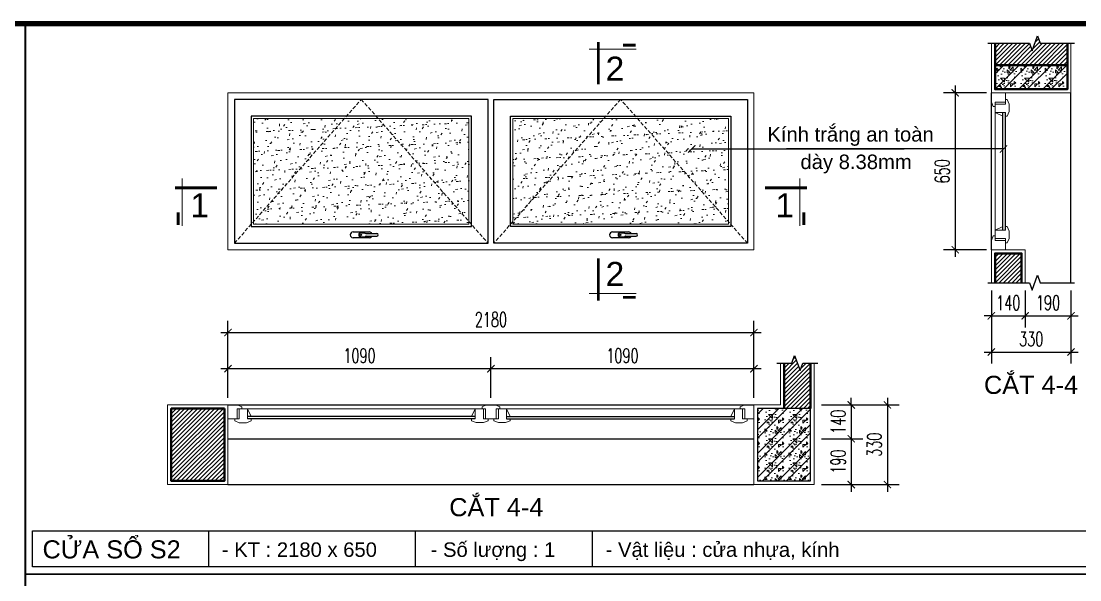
# Model space of a CAD drawing. Header units: millimetres. Extents: x -229618 to 2906, y -178063 to 96806.
# Drawn here: x -14333 to -9945, y -59434 to -57119 of the extents above; entities that cross this region are included whole.
import ezdxf
from ezdxf.enums import TextEntityAlignment as Align

# ---------------------------------------------------------------- set-up
doc = ezdxf.new("R2010")
doc.units = ezdxf.units.MM
doc.header["$LTSCALE"] = 200
doc.header["$MEASUREMENT"] = 0
doc.header["$PDMODE"] = 3
doc.header["$PDSIZE"] = 50
doc.linetypes.add('DASHED2', pattern=[0.375, 0.25, -0.125])
doc.layers.get('0').update_dxf_attribs({"color": 95, "linetype": 'CONTINUOUS'})
doc.layers.get('DEFPOINTS').update_dxf_attribs({"linetype": 'CONTINUOUS'})
for name, color, linetype, lineweight in [('cat', 1, 'CONTINUOUS', 40), ('hatch', 250, 'CONTINUOUS', 5), ('khuat', 8, 'DASHED2', 15), ('nho', 252, 'CONTINUOUS', 15), ('thay', 7, 'CONTINUOUS', 18)]:
    doc.layers.add(name, color=color, linetype=linetype, lineweight=lineweight)
for name, color, linetype in [('COT', 2, 'CONTINUOUS'), ('CUA', 145, 'CONTINUOUS'), ('DIM', 251, 'CONTINUOUS'), ('KHUNGTEN', 7, 'CONTINUOUS'), ('TEXT', 33, 'CONTINUOUS')]:
    doc.layers.add(name, color=color, linetype=linetype)
doc.styles.add('Aria H iso', font='Vharial_0.ttf')
doc.styles.add('Arial iso', font='vnarial_0.ttf')
doc.styles.add('Scale', font='vnsimli.shx', dxfattribs={"width": 0.65, "bigfont": 'bigfont.shx'})
doc.dimstyles.new('Scale', dxfattribs={"dimscale": 75, "dimtxt": 2, "dimasz": 1, "dimexe": 1.6, "dimexo": 0, "dimgap": 0.8, "dimtad": 1, "dimdec": 0, "dimzin": 0, "dimdsep": 46, "dimtxsty": 'Scale', "dimblk": 'ARCHTICK', "dimcen": 0.1, "dimdle": 1, "dimclrd": 256, "dimclre": 256, "dimclrt": 3, "dimadec": 0, "dimazin": 0, "dimtfac": 1, "dimtdec": 0, "dimtix": 1, "dimtmove": 2, "dimatfit": 3, "dimldrblk": 'ARCHTICK', "dimfxl": 0, "dimtolj": 1, "dimtzin": 0, "dimarcsym": 0})

# ---------------------------------------------------------------- blocks, each defined once
blk = doc.blocks.new('KhungA3')
at = {"layer": 'KHUNGTEN', "color": 4, "const_width": 0.724}
blk.add_lwpolyline([(7.54, 8.99), (411.13, 8.99), (411.13, 295.64), (7.54, 295.64)], close=True, dxfattribs=at)
blk = doc.blocks.new('_ArchTick')
at = {"color": 0, "linetype": 'ByBlock', "const_width": 0.15}
blk.add_lwpolyline([(-0.5, -0.5), (0.5, 0.5)], dxfattribs=at)
blk = doc.blocks.new('*D669')
at = {"layer": 'DEFPOINTS', "color": 0, "linetype": 'Continuous'}
for p in [(-12385.8, -58559.6), (-12385.8, -58680.8), (-11295.8, -58680.8)]:
    blk.add_point(p, dxfattribs=at)
at = {"layer": 'DIM', "linetype": 'Continuous', "lineweight": -2}
for p, q in [((-12385.8, -58680.8), (-12385.8, -58511.6)), ((-11295.8, -58680.8), (-11295.8, -58511.6)), ((-11265.8, -58559.6), (-12415.8, -58559.6))]:
    blk.add_line(p, q, dxfattribs=at)
at = {"layer": 'DIM', "linetype": 'Continuous', "lineweight": -2, "xscale": 30, "yscale": 30, "zscale": 30, "rotation": 180}
blk.add_blockref('_ArchTick', (-12385.8, -58559.6), dxfattribs=at)
at = {"layer": 'DIM', "linetype": 'Continuous', "lineweight": -2, "xscale": 30, "yscale": 30, "zscale": 30}
blk.add_blockref('_ArchTick', (-11295.8, -58559.6), dxfattribs=at)
at = {"layer": 'DIM', "color": 3, "linetype": 'Continuous', "insert": (-11840.8, -58505.6), "char_height": 60, "attachment_point": 5, "style": 'Scale'}
blk.add_mtext('\\A1;1090', dxfattribs=at)
blk = doc.blocks.new('*D670')
at = {"layer": 'DEFPOINTS', "color": 0, "linetype": 'Continuous'}
for p in [(-13475.8, -58559.6), (-13475.8, -58680.8), (-12385.8, -58680.8)]:
    blk.add_point(p, dxfattribs=at)
at = {"layer": 'DIM', "linetype": 'Continuous', "lineweight": -2}
for p, q in [((-13475.8, -58680.8), (-13475.8, -58511.6)), ((-12385.8, -58680.8), (-12385.8, -58511.6)), ((-12355.8, -58559.6), (-13505.8, -58559.6))]:
    blk.add_line(p, q, dxfattribs=at)
at = {"layer": 'DIM', "linetype": 'Continuous', "lineweight": -2, "xscale": 30, "yscale": 30, "zscale": 30, "rotation": 180}
blk.add_blockref('_ArchTick', (-13475.8, -58559.6), dxfattribs=at)
at = {"layer": 'DIM', "linetype": 'Continuous', "lineweight": -2, "xscale": 30, "yscale": 30, "zscale": 30}
blk.add_blockref('_ArchTick', (-12385.8, -58559.6), dxfattribs=at)
at = {"layer": 'DIM', "color": 3, "linetype": 'Continuous', "insert": (-12930.8, -58505.6), "char_height": 60, "attachment_point": 5, "style": 'Scale'}
blk.add_mtext('\\A1;1090', dxfattribs=at)
blk = doc.blocks.new('*D671')
at = {"layer": 'DEFPOINTS', "color": 0, "linetype": 'Continuous'}
for p in [(-11295.8, -58409.6), (-13475.8, -58680.8), (-11295.8, -58680.8)]:
    blk.add_point(p, dxfattribs=at)
at = {"layer": 'DIM', "linetype": 'Continuous', "lineweight": -2}
for p, q in [((-13475.8, -58680.8), (-13475.8, -58361.6)), ((-11295.8, -58680.8), (-11295.8, -58361.6)), ((-13505.8, -58409.6), (-11265.8, -58409.6))]:
    blk.add_line(p, q, dxfattribs=at)
at = {"layer": 'DIM', "linetype": 'Continuous', "lineweight": -2, "xscale": 30, "yscale": 30, "zscale": 30, "rotation": 180}
blk.add_blockref('_ArchTick', (-13475.8, -58409.6), dxfattribs=at)
at = {"layer": 'DIM', "linetype": 'Continuous', "lineweight": -2, "xscale": 30, "yscale": 30, "zscale": 30}
blk.add_blockref('_ArchTick', (-11295.8, -58409.6), dxfattribs=at)
at = {"layer": 'DIM', "color": 3, "linetype": 'Continuous', "insert": (-12385.8, -58355.6), "char_height": 60, "attachment_point": 5, "style": 'Scale'}
blk.add_mtext('\\A1;2180', dxfattribs=at)
blk = doc.blocks.new('*D672')
at = {"layer": 'DEFPOINTS', "color": 0, "linetype": 'Continuous'}
for p in [(-10332.1, -57416.4), (-10461.5, -58066.4), (-10332.1, -58066.4)]:
    blk.add_point(p, dxfattribs=at)
at = {"layer": 'DIM', "linetype": 'Continuous', "lineweight": -2}
for p, q in [((-10461.5, -57386.4), (-10461.5, -58096.4)), ((-10332.1, -57416.4), (-10509.5, -57416.4)), ((-10332.1, -58066.4), (-10509.5, -58066.4))]:
    blk.add_line(p, q, dxfattribs=at)
at = {"layer": 'DIM', "linetype": 'Continuous', "lineweight": -2, "xscale": 30, "yscale": 30, "zscale": 30}
for p, rotation in [((-10461.5, -57416.4), 90), ((-10461.5, -58066.4), 270)]:
    blk.add_blockref('_ArchTick', p, dxfattribs=dict(at, rotation=rotation))
at = {"layer": 'DIM', "color": 3, "linetype": 'Continuous', "insert": (-10515.5, -57741.4), "char_height": 60, "attachment_point": 5, "rotation": 90, "style": 'Scale'}
blk.add_mtext('\\A1;650', dxfattribs=at)
blk = doc.blocks.new('cactd')
at = {"layer": 'thay', "ltscale": 600}
blk.add_line((-9972, -9225), (2458, -9225), dxfattribs=at)
at = {"layer": 'thay', "ltscale": 600, "const_width": 762}
for points in [[(0, 0), (0, -11114)], [(-9771, -10263), (-6486, -10263)]]:
    blk.add_lwpolyline(points, dxfattribs=at)
at = {"layer": 'TEXT', "style": 'Aria H iso'}
blk.add_attdef('1', text='', height=6350, dxfattribs=at).set_placement((-4149, -4127), align=Align.MIDDLE_CENTER)
blk = doc.blocks.new('cactn')
at = {"layer": 'thay', "ltscale": 600}
blk.add_line((-9225, 9972), (-9225, -2458), dxfattribs=at)
at = {"layer": 'thay', "ltscale": 600, "const_width": 762}
for points in [[(-10263, 9771), (-10263, 6486)], [(0, 0), (-11114, 0)]]:
    blk.add_lwpolyline(points, dxfattribs=at)
at = {"layer": 'TEXT', "style": 'Aria H iso'}
blk.add_attdef('A', text='', height=6350, dxfattribs=at).set_placement((-4573, 4581), align=Align.MIDDLE_CENTER)
blk = doc.blocks.new('*D674')
at = {"layer": 'DEFPOINTS', "color": 0, "linetype": 'Continuous'}
for p in [(-10311.5, -58235.7), (-10171.5, -58235.7), (-10171.5, -58340.4)]:
    blk.add_point(p, dxfattribs=at)
at = {"layer": 'DIM', "linetype": 'Continuous', "lineweight": -2}
for p, q in [((-10311.5, -58235.7), (-10311.5, -58388.4)), ((-10171.5, -58235.7), (-10171.5, -58388.4)), ((-10311.5, -58340.4), (-10341.5, -58340.4)), ((-10311.5, -58340.4), (-10171.5, -58340.4)), ((-10171.5, -58340.4), (-10141.5, -58340.4))]:
    blk.add_line(p, q, dxfattribs=at)
at = {"layer": 'DIM', "linetype": 'Continuous', "lineweight": -2, "xscale": 30, "yscale": 30, "zscale": 30}
blk.add_blockref('_ArchTick', (-10311.5, -58340.4), dxfattribs=at)
at = {"layer": 'DIM', "linetype": 'Continuous', "lineweight": -2, "xscale": 30, "yscale": 30, "zscale": 30, "rotation": 180}
blk.add_blockref('_ArchTick', (-10171.5, -58340.4), dxfattribs=at)
at = {"layer": 'DIM', "color": 3, "linetype": 'Continuous', "insert": (-10241.5, -58286.4), "char_height": 60, "attachment_point": 5, "style": 'Scale'}
blk.add_mtext('\\A1;140', dxfattribs=at)
blk = doc.blocks.new('*D675')
at = {"layer": 'DEFPOINTS', "color": 0, "linetype": 'Continuous'}
for p in [(-10171.5, -58235.7), (-9981.5, -58235.7), (-9981.5, -58340.4)]:
    blk.add_point(p, dxfattribs=at)
at = {"layer": 'DIM', "linetype": 'Continuous', "lineweight": -2}
for p, q in [((-10171.5, -58235.7), (-10171.5, -58388.4)), ((-9981.5, -58235.7), (-9981.5, -58388.4)), ((-10201.5, -58340.4), (-9951.5, -58340.4))]:
    blk.add_line(p, q, dxfattribs=at)
at = {"layer": 'DIM', "linetype": 'Continuous', "lineweight": -2, "xscale": 30, "yscale": 30, "zscale": 30, "rotation": 180}
blk.add_blockref('_ArchTick', (-10171.5, -58340.4), dxfattribs=at)
at = {"layer": 'DIM', "linetype": 'Continuous', "lineweight": -2, "xscale": 30, "yscale": 30, "zscale": 30}
blk.add_blockref('_ArchTick', (-9981.5, -58340.4), dxfattribs=at)
at = {"layer": 'DIM', "color": 3, "linetype": 'Continuous', "insert": (-10076.5, -58286.4), "char_height": 60, "attachment_point": 5, "style": 'Scale'}
blk.add_mtext('\\A1;190', dxfattribs=at)
blk = doc.blocks.new('*D676')
at = {"layer": 'DEFPOINTS', "color": 0, "linetype": 'Continuous'}
for p in [(-10311.5, -58235.7), (-9981.5, -58235.7), (-9981.5, -58490.4)]:
    blk.add_point(p, dxfattribs=at)
at = {"layer": 'DIM', "linetype": 'Continuous', "lineweight": -2}
for p, q in [((-10311.5, -58235.7), (-10311.5, -58538.4)), ((-9981.5, -58235.7), (-9981.5, -58538.4)), ((-10341.5, -58490.4), (-9951.5, -58490.4))]:
    blk.add_line(p, q, dxfattribs=at)
at = {"layer": 'DIM', "linetype": 'Continuous', "lineweight": -2, "xscale": 30, "yscale": 30, "zscale": 30, "rotation": 180}
blk.add_blockref('_ArchTick', (-10311.5, -58490.4), dxfattribs=at)
at = {"layer": 'DIM', "linetype": 'Continuous', "lineweight": -2, "xscale": 30, "yscale": 30, "zscale": 30}
blk.add_blockref('_ArchTick', (-9981.5, -58490.4), dxfattribs=at)
at = {"layer": 'DIM', "color": 3, "linetype": 'Continuous', "insert": (-10146.5, -58436.4), "char_height": 60, "attachment_point": 5, "style": 'Scale'}
blk.add_mtext('\\A1;330', dxfattribs=at)
blk = doc.blocks.new('*D777')
at = {"layer": 'DEFPOINTS', "color": 0, "linetype": 'Continuous'}
for p in [(-11015.2, -58709.6), (-11015.2, -58849.6), (-10892.4, -58849.6)]:
    blk.add_point(p, dxfattribs=at)
at = {"layer": 'DIM', "linetype": 'Continuous', "lineweight": -2}
for p, q in [((-11015.2, -58709.6), (-10844.4, -58709.6)), ((-10892.4, -58709.6), (-10892.4, -58679.6)), ((-10892.4, -58709.6), (-10892.4, -58849.6)), ((-11015.2, -58849.6), (-10844.4, -58849.6)), ((-10892.4, -58849.6), (-10892.4, -58879.6))]:
    blk.add_line(p, q, dxfattribs=at)
at = {"layer": 'DIM', "linetype": 'Continuous', "lineweight": -2, "xscale": 30, "yscale": 30, "zscale": 30}
for p, rotation in [((-10892.4, -58709.6), 270), ((-10892.4, -58849.6), 90)]:
    blk.add_blockref('_ArchTick', p, dxfattribs=dict(at, rotation=rotation))
at = {"layer": 'DIM', "color": 3, "linetype": 'Continuous', "insert": (-10946.4, -58779.6), "char_height": 60, "attachment_point": 5, "rotation": 90, "style": 'Scale'}
blk.add_mtext('\\A1;140', dxfattribs=at)
blk = doc.blocks.new('*D778')
at = {"layer": 'DEFPOINTS', "color": 0, "linetype": 'Continuous'}
for p in [(-11015.2, -58849.6), (-11015.2, -59039.6), (-10892.4, -59039.6)]:
    blk.add_point(p, dxfattribs=at)
at = {"layer": 'DIM', "linetype": 'Continuous', "lineweight": -2}
for p, q in [((-10892.4, -58819.6), (-10892.4, -59069.6)), ((-11015.2, -58849.6), (-10844.4, -58849.6)), ((-11015.2, -59039.6), (-10844.4, -59039.6))]:
    blk.add_line(p, q, dxfattribs=at)
at = {"layer": 'DIM', "linetype": 'Continuous', "lineweight": -2, "xscale": 30, "yscale": 30, "zscale": 30}
for p, rotation in [((-10892.4, -58849.6), 90), ((-10892.4, -59039.6), 270)]:
    blk.add_blockref('_ArchTick', p, dxfattribs=dict(at, rotation=rotation))
at = {"layer": 'DIM', "color": 3, "linetype": 'Continuous', "insert": (-10946.4, -58944.6), "char_height": 60, "attachment_point": 5, "rotation": 90, "style": 'Scale'}
blk.add_mtext('\\A1;190', dxfattribs=at)
blk = doc.blocks.new('*D779')
at = {"layer": 'DEFPOINTS', "color": 0, "linetype": 'Continuous'}
for p in [(-11015.2, -58709.6), (-11015.2, -59039.6), (-10742.4, -59039.6)]:
    blk.add_point(p, dxfattribs=at)
at = {"layer": 'DIM', "linetype": 'Continuous', "lineweight": -2}
for p, q in [((-11015.2, -58709.6), (-10694.4, -58709.6)), ((-10742.4, -58679.6), (-10742.4, -59069.6)), ((-11015.2, -59039.6), (-10694.4, -59039.6))]:
    blk.add_line(p, q, dxfattribs=at)
at = {"layer": 'DIM', "linetype": 'Continuous', "lineweight": -2, "xscale": 30, "yscale": 30, "zscale": 30}
for p, rotation in [((-10742.4, -58709.6), 90), ((-10742.4, -59039.6), 270)]:
    blk.add_blockref('_ArchTick', p, dxfattribs=dict(at, rotation=rotation))
at = {"layer": 'DIM', "color": 3, "linetype": 'Continuous', "insert": (-10796.4, -58874.6), "char_height": 60, "attachment_point": 5, "rotation": 90, "style": 'Scale'}
blk.add_mtext('\\A1;330', dxfattribs=at)

msp = doc.modelspace()

# ---------------------------------------------------------------- hatches: boundary and pattern name
at = {"layer": 'hatch', "linetype": 'Continuous'}
h = msp.add_hatch(dxfattribs=at)
h.set_pattern_fill('ANSI31', color=256, scale=100, style=0)
h.set_pattern_definition([(45, (-10296.495, -58203.423), (-8.83883, 8.83883), [])])
h.paths.add_polyline_path([(-10186.5, -58081.4), (-10296.5, -58081.4), (-10296.5, -58203.4), (-10186.5, -58203.4)])
h.paths.add_polyline_path([(-9996.5, -57301.4), (-9996.5, -57210.6), (-10109, -57210.6), (-10120.2, -57179.7), (-10142.7, -57241.5), (-10154, -57210.6), (-10296.5, -57210.6), (-10296.5, -57301.4)])
h = msp.add_hatch(dxfattribs=at)
h.set_pattern_fill('BT', color=256, scale=100, style=0)
h.set_pattern_definition([(0, (-10213.2, -57388.56), (0, 100), [0, -100]), (0, (-10283.85, -57345.33), (0, 100), [0, -100]), (0, (-10280.71, -57362.93), (0, 100), [0, -100]), (0, (-10245.49, -57354.72), (0, 100), [0, -100]), (0, (-10264.47, -57325.96), (0, 100), [0, -100]), (0, (-10269.56, -57338.67), (0, 100), [0, -100]), (0, (-10260.56, -57317.35), (0, 100), [0, -100]), (0, (-10274.45, -57308.94), (0, 100), [0, -100]), (0, (-10255.27, -57330.85), (0, 100), [0, -100]), (0, (-10287.37, -57330.46), (0, 100), [0, -100]), (0, (-10223.38, -57330.07), (0, 100), [0, -100]), (0, (-10208.9, -57327.33), (0, 100), [0, -100]), (0, (-10216.33, -57337.5), (0, 100), [0, -100]), (0, (-10214.18, -57351.19), (0, 100), [0, -100]), (0, (-10240.21, -57339.26), (0, 100), [0, -100]), (0, (-10240.99, -57366.84), (0, 100), [0, -100]), (0, (-10240.99, -57375.45), (0, 100), [0, -100]), (0, (-10288.35, -57377.41), (0, 100), [0, -100]), (0, (-10248.82, -57365.67), (0, 100), [0, -100]), (0, (-10248.43, -57398.93), (0, 100), [0, -100]), (0, (-10259.19, -57377.6), (0, 100), [0, -100]), (0, (-10258.41, -57387.39), (0, 100), [0, -100]), (0, (-10271.32, -57394.62), (0, 100), [0, -100]), (0, (-10264.67, -57381.32), (0, 100), [0, -100]), (0, (-10269.36, -57377.21), (0, 100), [0, -100]), (45, (-10216.5, -57380.285), (0, 100), [8, -133.421]), (135, (-10210.846, -57374.63), (-100, 0), [8, -133.421]), (270, (-10216.5, -57368.97), (100, -2e-14), [11.314, -88.686]), (180, (-10219.97, -57379.01), (-1e-14, -100), [12, -88]), (270, (-10231.97, -57379.01), (100, -2e-14), [12, -88]), (45, (-10231.975, -57391.01), (0, 100), [16.97, -124.45]), (90, (-10256.98, -57372.1), (-100, 6e-15), [16.8, -83.2]), (180, (-10256.98, -57355.3), (-1e-14, -100), [16.8, -83.2]), (315, (-10273.78, -57355.295), (100, -2e-14), [23.759, -117.663]), (135, (-10271.21, -57390.08), (-100, 0), [7, -134.421]), (225, (-10276.16, -57385.13), (-1e-14, -100), [7, -134.421]), (0, (-10281.11, -57390.08), (0, 100), [9.9, -90.1]), (0, (-10234.66, -57322.47), (0, 100), [13.75, -86.25]), (90, (-10220.91, -57322.47), (-100, 6e-15), [13.75, -86.25]), (225, (-10220.91, -57308.72), (-1e-14, -100), [19.445, -121.976]), (270, (-10246.22, -57320.48), (100, -2e-14), [12.5, -87.5]), (0, (-10246.22, -57332.98), (0, 100), [12.5, -87.5]), (135, (-10233.724, -57332.98), (-100, 0), [17.678, -123.744]), (45, (-10239.864, -57316.63), (0, 100), [8.5, -132.921]), (135, (-10233.854, -57310.62), (-100, 0), [8.5, -132.921]), (270, (-10239.86, -57304.61), (100, -2e-14), [12.02, -87.98]), (135, (-10279.13, -57323.83), (-100, 0), [14.142, -127.28]), (0, (-10289.13, -57323.83), (0, 100), [10, -90]), (270, (-10289.13, -57313.83), (100, -2e-14), [10, -90]), (45, (-10296.495, -57401.39), (-49.497, 49.497), []), (45, (-10261.495, -57401.39), (-49.497, 49.497), [])])
h.paths.add_polyline_path([(-9996.5, -57401.4), (-9996.5, -57301.4), (-10296.5, -57301.4), (-10296.5, -57401.4)])
h = msp.add_hatch(dxfattribs=at)
h.set_pattern_fill('CATTHO', color=256, scale=30, angle=45, style=0)
h.set_pattern_definition([(82.5, (-12660.373, -52617.873), (-42.2104, 39.5378), [9, -45.6, 0, -51, 0, -48.75]), (52.5, (-12660.37, -52617.87), (-22.3241, 97.4094), [9, -24.6, 0, -41.1, 0, -15.75]), (12.5, (-12686.466, -52643.966), (65.9409, 66.18097), [9, -15, 0, -54, 0, -70.5]), (2.5, (-12686.466, -52643.966), (45.1513, 82.3879), [9, -7.5, 0, -35.4, 0, -40.5])])
h.paths.add_polyline_path([(-13369.8, -57960.4), (-12476.8, -57960.4), (-12476.8, -57522.4), (-13369.8, -57522.4)])
h.paths.add_polyline_path([(-11401.8, -57960.4), (-11401.8, -57522.4), (-12294.8, -57522.4), (-12294.8, -57960.4)])
h = msp.add_hatch(dxfattribs=at)
h.set_pattern_fill('ANSI31', color=256, scale=100, style=0)
h.set_pattern_definition([(45, (-184831.284, -64969.217), (-8.8388348, 8.8388348), [])])
h.paths.add_polyline_path([(-11170.8, -58536.1), (-11138.3, -58536.1), (-11127, -58505.2), (-11104.5, -58567), (-11093.3, -58536.1), (-11060.8, -58536.1), (-11060.8, -58724.6), (-11170.8, -58724.6)])
h.paths.add_polyline_path([(-13710.8, -58724.6), (-13490.8, -58724.6), (-13490.8, -59024.6), (-13710.8, -59024.6)])
h = msp.add_hatch(dxfattribs=at)
h.set_pattern_fill('BT', color=256, scale=100, style=0)
h.set_pattern_definition([(0, (-110374.57, -78582.87), (0, 100), [0, -100]), (0, (-110445.22, -78539.63), (0, 100), [0, -100]), (0, (-110442.08, -78557.24), (0, 100), [0, -100]), (0, (-110406.86, -78549.02), (0, 100), [0, -100]), (0, (-110425.84, -78520.27), (0, 100), [0, -100]), (0, (-110430.93, -78532.98), (0, 100), [0, -100]), (0, (-110421.93, -78511.66), (0, 100), [0, -100]), (0, (-110435.82, -78503.25), (0, 100), [0, -100]), (0, (-110416.64, -78525.16), (0, 100), [0, -100]), (0, (-110448.74, -78524.77), (0, 100), [0, -100]), (0, (-110384.75, -78524.37), (0, 100), [0, -100]), (0, (-110370.27, -78521.64), (0, 100), [0, -100]), (0, (-110377.7, -78531.81), (0, 100), [0, -100]), (0, (-110375.55, -78545.5), (0, 100), [0, -100]), (0, (-110401.58, -78533.57), (0, 100), [0, -100]), (0, (-110402.36, -78561.15), (0, 100), [0, -100]), (0, (-110402.36, -78569.76), (0, 100), [0, -100]), (0, (-110449.72, -78571.72), (0, 100), [0, -100]), (0, (-110410.19, -78559.98), (0, 100), [0, -100]), (0, (-110409.8, -78593.24), (0, 100), [0, -100]), (0, (-110420.56, -78571.91), (0, 100), [0, -100]), (0, (-110419.78, -78581.69), (0, 100), [0, -100]), (0, (-110432.69, -78588.93), (0, 100), [0, -100]), (0, (-110426.04, -78575.63), (0, 100), [0, -100]), (0, (-110430.73, -78571.52), (0, 100), [0, -100]), (45, (-110377.87, -78574.59), (0, 100.00003), [8, -133.4214]), (135, (-110372.216, -78568.936), (-100.00003, 0), [8, -133.4214]), (270, (-110377.87, -78563.28), (100, -2e-14), [11.3137, -88.6863]), (180, (-110381.34, -78573.32), (-1e-14, -100), [12, -88]), (270, (-110393.34, -78573.32), (100, -2e-14), [12, -88]), (45, (-110393.345, -78585.32), (0, 100.00003), [16.9706, -124.4508]), (90, (-110418.35, -78566.4), (-100, 6e-15), [16.8, -83.2]), (180, (-110418.35, -78549.6), (-1e-14, -100), [16.8, -83.2]), (315, (-110435.15, -78549.604), (100.00003, -2e-14), [23.7588, -117.6626]), (135, (-110432.58, -78584.385), (-100.00003, 0), [7, -134.4214]), (225, (-110437.53, -78579.435), (-1e-14, -100.00003), [7, -134.4214]), (0, (-110442.48, -78584.38), (0, 100), [9.8995, -90.1005]), (0, (-110396.03, -78516.78), (0, 100), [13.75, -86.25]), (90, (-110382.28, -78516.78), (-100, 6e-15), [13.75, -86.25]), (225, (-110382.28, -78503.03), (-1e-14, -100.00003), [19.4454, -121.9759]), (270, (-110407.59, -78514.79), (100, -2e-14), [12.5, -87.5]), (0, (-110407.59, -78527.29), (0, 100), [12.5, -87.5]), (135, (-110395.094, -78527.29), (-100.00003, 0), [17.6777, -123.7437]), (45, (-110401.234, -78510.94), (0, 100.00003), [8.5, -132.9214]), (135, (-110395.224, -78504.93), (-100.00003, 0), [8.5, -132.9214]), (270, (-110401.23, -78498.92), (100, -2e-14), [12.0208, -87.9792]), (135, (-110440.5, -78518.14), (-100.00003, 0), [14.1421, -127.2792]), (0, (-110450.5, -78518.14), (0, 100), [10, -90]), (270, (-110450.5, -78508.14), (100, -2e-14), [10, -90]), (45, (-110457.865, -78595.7), (-49.497475, 49.497475), []), (45, (-110422.865, -78595.7), (-49.497475, 49.497475), [])])
h.paths.add_polyline_path([(-11280.8, -58724.6), (-11060.8, -58724.6), (-11060.8, -59024.6), (-11280.8, -59024.6)])

# ---------------------------------------------------------------- linework, layer by layer
at = {"ltscale": 0.5}
for p, q in [((-12923.3, -57997.1), (-12908.5, -57997.1)), ((-12907.9, -57997.3), (-12904, -57999.3)), ((-12907.9, -58012.5), (-12904, -58010.5)), ((-12903.3, -57999.4), (-12858.9, -57999.4)), ((-12903.3, -58010.3), (-12858.9, -58010.3)), ((-11848.3, -57997.1), (-11833.5, -57997.1)), ((-11832.9, -57997.3), (-11829, -57999.3)), ((-11832.9, -58012.5), (-11829, -58010.5)), ((-11828.3, -57999.4), (-11783.9, -57999.4)), ((-11828.3, -58010.3), (-11783.9, -58010.3)), ((-12923.3, -58012.6), (-12908.5, -58012.6)), ((-11848.3, -58012.6), (-11833.5, -58012.6))]:
    msp.add_line(p, q, dxfattribs=at)
for points in [[(-12957.1, -57992.8), (-12890.4, -57992.8)], [(-11882.1, -57992.8), (-11815.4, -57992.8)], [(-12915.5, -58016.9), (-12957.1, -58016.9)], [(-12890.4, -58016.9), (-12915.5, -58016.9)], [(-11840.5, -58016.9), (-11882.1, -58016.9)], [(-11815.4, -58016.9), (-11840.5, -58016.9)]]:
    msp.add_lwpolyline(points, dxfattribs=at)
for centre in [(-12923.3, -58004.9), (-11848.3, -58004.9)]:
    msp.add_circle(centre, 2.19, dxfattribs=at)
for centre, radius, start, end in [((-12957.1, -58004.9), 12, 90, 270), ((-12923.3, -58004.9), 10.4, 48.259, 221.741), ((-12923.3, -58004.9), 10.4, 48.259, 311.741), ((-12923.3, -58004.9), 7.75, 90, 270), ((-12908.5, -57998.6), 1.5, 62.8073, 90), ((-12903.3, -57997.9), 1.5, 242.8073, 270), ((-12903.3, -58011.8), 1.5, 90, 117.1927), ((-12890.4, -58004.9), 12, 26.8451, 90), ((-12890.4, -58004.9), 12, 270, 333.1549), ((-12858.9, -58004.9), 5.44, 270, 90), ((-11882.1, -58004.9), 12, 90, 270), ((-11848.3, -58004.9), 10.4, 48.259, 221.741), ((-11848.3, -58004.9), 10.4, 48.259, 311.741), ((-11848.3, -58004.9), 7.75, 90, 270), ((-11833.5, -57998.6), 1.5, 62.8073, 90), ((-11828.3, -57997.9), 1.5, 242.8073, 270), ((-11828.3, -58011.8), 1.5, 90, 117.1927), ((-11815.4, -58004.9), 12, 26.8451, 90), ((-11815.4, -58004.9), 12, 270, 333.1549), ((-11783.9, -58004.9), 5.44, 270, 90), ((-12908.5, -58011.1), 1.5, 270, 297.1927), ((-11833.5, -58011.1), 1.5, 270, 297.1927)]:
    msp.add_arc(centre, radius, start, end, dxfattribs=at)
at = {"layer": 'cat', "linetype": 'Continuous'}
for p, q in [((-10296.5, -57301.4), (-9996.5, -57301.4)), ((-11170.8, -58536.1), (-11170.8, -58724.6)), ((-11060.8, -58536.1), (-11060.8, -58724.6))]:
    msp.add_line(p, q, dxfattribs=at)
for points in [[(-10296.5, -57210.6), (-10296.5, -57401.4), (-9996.5, -57401.4), (-9996.5, -57210.6)], [(-10296.5, -58203.4), (-10296.5, -58081.4), (-10186.5, -58081.4), (-10186.5, -58203.4)]]:
    msp.add_lwpolyline(points, dxfattribs=at)
msp.add_lwpolyline([(-13490.8, -58724.6), (-13710.8, -58724.6), (-13710.8, -59024.6), (-13490.8, -59024.6)], close=True, dxfattribs=at)
at = {"layer": 'COT', "linetype": 'Continuous'}
msp.add_lwpolyline([(-11060.8, -59024.6), (-11060.8, -58724.6), (-11280.8, -58724.6), (-11280.8, -59024.6)], close=True, dxfattribs=at)
at = {"layer": 'CUA', "ltscale": 0.5}
for p, q in [((-10311.5, -58066.4), (-10311.5, -57416.4)), ((-9981.5, -58203.4), (-9981.5, -57416.4)), ((-10263.5, -57985.4), (-10263.5, -57497.4)), ((-10253.5, -57985.4), (-10253.5, -57497.4)), ((-12450.8, -58757.4), (-13394.8, -58757.6)), ((-12450.8, -58767.4), (-13394.8, -58767.6))]:
    msp.add_line(p, q, dxfattribs=at)
at = {"layer": 'CUA'}
for p, q in [((-13475.8, -58709.6), (-11295.8, -58709.6)), ((-12320.8, -58757.4), (-11376.8, -58757.6)), ((-12320.8, -58767.4), (-11376.8, -58767.6)), ((-13475.8, -58849.6), (-11295.8, -58849.6)), ((-13475.8, -59039.6), (-11295.8, -59039.6)), ((-13556.1, -59231.1), (-13556.1, -59381.1)), ((-12700.1, -59231.1), (-12700.1, -59381.1)), ((-11965.8, -59231.1), (-11965.8, -59381.1))]:
    msp.add_line(p, q, dxfattribs=at)
at = {"layer": 'CUA', "ltscale": 0.5}
for points in [[(-13448.8, -58039.4), (-12397.8, -58039.4), (-12397.8, -57443.4), (-13448.8, -57443.4)], [(-11322.8, -58039.4), (-12373.8, -58039.4), (-12373.8, -57443.4), (-11322.8, -57443.4)], [(-13379.8, -57970.4), (-12466.8, -57970.4), (-12466.8, -57512.4), (-13379.8, -57512.4)], [(-11391.8, -57970.4), (-12304.8, -57970.4), (-12304.8, -57512.4), (-11391.8, -57512.4)]]:
    msp.add_lwpolyline(points, close=True, dxfattribs=at)
at = {"layer": 'CUA'}
msp.add_lwpolyline([(-9308.3, -59381.1), (-14286, -59381.1), (-14286, -59231.1), (-9308.3, -59231.1)], close=True, dxfattribs=at)
at = {"layer": 'DIM', "linetype": 'Continuous'}
for points in [[(-10326.5, -57210.6), (-10154, -57210.6), (-10142.7, -57241.5), (-10120.2, -57179.7), (-10109, -57210.6), (-9966.5, -57210.6)], [(-10326.5, -58203.4), (-10154, -58203.4), (-10142.7, -58234.3), (-10120.2, -58172.5), (-10109, -58203.4), (-9966.5, -58203.4)], [(-11200.8, -58536.1), (-11138.3, -58536.1), (-11127, -58505.2), (-11104.5, -58567), (-11093.3, -58536.1), (-11030.8, -58536.1)]]:
    msp.add_lwpolyline(points, dxfattribs=at)
at = {"layer": 'hatch', "linetype": 'Continuous'}
for points in [[(-10311.5, -57210.6), (-10311.5, -57416.4), (-9981.5, -57416.4), (-9981.5, -57210.6)], [(-10311.5, -58203.4), (-10311.5, -58066.4), (-10171.5, -58066.4), (-10171.5, -58203.4)], [(-11185.8, -58536.1), (-11185.8, -58709.6), (-11295.8, -58709.6), (-11295.8, -59039.6), (-11045.8, -59039.6), (-11045.8, -58536.1)]]:
    msp.add_lwpolyline(points, dxfattribs=at)
at = {"layer": 'hatch', "ltscale": 0.5}
for points in [[(-13369.8, -57960.4), (-12476.8, -57960.4), (-12476.8, -57522.4), (-13369.8, -57522.4)], [(-11401.8, -57960.4), (-12294.8, -57960.4), (-12294.8, -57522.4), (-11401.8, -57522.4)]]:
    msp.add_lwpolyline(points, close=True, dxfattribs=at)
at = {"layer": 'hatch', "linetype": 'Continuous'}
msp.add_lwpolyline([(-13475.8, -58709.6), (-13725.8, -58709.6), (-13725.8, -59039.6), (-13475.8, -59039.6)], close=True, dxfattribs=at)
at = {"layer": 'khuat', "color": 6, "ltscale": 0.3, "const_width": 8}
for points in [[(-14316, -57130.2), (-14316, -65729.7)], [(-14316, -59411.1), (-9278.3, -59411.1)]]:
    msp.add_lwpolyline(points, dxfattribs=at)
at = {"layer": 'khuat', "ltscale": 0.3}
for points in [[(-13448.8, -58039.4), (-12923.3, -57443.4), (-12397.8, -58039.4)], [(-11322.8, -58039.4), (-11848.3, -57443.4), (-12373.8, -58039.4)]]:
    msp.add_lwpolyline(points, dxfattribs=at)
at = {"layer": 'nho', "linetype": 'Continuous'}
for p, q in [((-10295.5, -57497.4), (-10295.5, -57985.4)), ((-12403.8, -58709.6), (-13437.8, -58709.6)), ((-12367.8, -58709.6), (-11333.8, -58709.6)), ((-13394.8, -58725.6), (-12450.8, -58725.4)), ((-11376.8, -58725.6), (-12320.8, -58725.4))]:
    msp.add_line(p, q, dxfattribs=at)
at = {"layer": 'thay', "ltscale": 0.5}
for p, q in [((-10253.5, -57463.4), (-10253.5, -57416.4)), ((-10263.5, -57512.4), (-10295.5, -57497.4)), ((-10263.5, -57970.4), (-10295.5, -57985.4)), ((-10253.5, -58019.4), (-10253.5, -58066.4)), ((-13379.8, -58757.6), (-13394.8, -58725.6)), ((-12465.8, -58757.4), (-12450.8, -58725.4)), ((-12305.8, -58757.4), (-12320.8, -58725.4)), ((-11391.8, -58757.6), (-11376.8, -58725.6)), ((-13428.8, -58767.6), (-13475.8, -58767.6)), ((-12465.8, -58767.4), (-12450.8, -58767.4)), ((-12465.8, -58775.2), (-12465.8, -58767.4))]:
    msp.add_line(p, q, dxfattribs=at)
at = {"layer": 'thay', "linetype": 'Continuous'}
msp.add_lwpolyline([(-11295.8, -57416.4), (-11295.8, -58066.4), (-13475.8, -58066.4), (-13475.8, -57416.4), (-11295.8, -57416.4)], dxfattribs=at)
at = {"layer": 'thay', "ltscale": 0.5}
for points in [[(-10311.5, -57416.4), (-10311.5, -57454.4), (-10303.5, -57473.4), (-10295.5, -57473.4), (-10295.5, -57454.4), (-10253.5, -57454.4), (-10253.5, -57416.4)], [(-10295.5, -57463.4), (-10295.5, -57497.4), (-10253.5, -57497.4), (-10253.5, -57512.4), (-10245.6, -57512.4), (-10237.8, -57493.4), (-10237.8, -57463.4), (-10245.6, -57444.4), (-10253.5, -57444.4), (-10253.5, -57463.4)], [(-10311.5, -58066.4), (-10311.5, -58028.4), (-10303.5, -58009.4), (-10295.5, -58009.4), (-10295.5, -58028.4), (-10253.5, -58028.4), (-10253.5, -58066.4)], [(-10295.5, -58019.4), (-10295.5, -57985.4), (-10253.5, -57985.4), (-10253.5, -57970.4), (-10245.6, -57970.4), (-10237.8, -57989.4), (-10237.8, -58019.4), (-10245.6, -58038.4), (-10253.5, -58038.4), (-10253.5, -58019.4)], [(-13475.8, -58709.6), (-13437.8, -58709.6), (-13418.8, -58717.6), (-13418.8, -58725.6), (-13437.8, -58725.6), (-13437.8, -58767.6), (-13475.8, -58767.6)], [(-12407.8, -58725.4), (-12422.8, -58725.4), (-12422.8, -58717.5), (-12403.8, -58709.6), (-12367.8, -58709.6), (-12348.8, -58717.5), (-12348.8, -58725.4), (-12363.8, -58725.4), (-12363.8, -58767.4), (-12363.8, -58767.4), (-12407.8, -58767.4)], [(-11333.8, -58725.6), (-11352.8, -58725.6), (-11352.8, -58717.6), (-11333.8, -58709.6), (-11295.8, -58709.6), (-11295.8, -58767.6), (-11333.8, -58767.6)], [(-13428.8, -58725.6), (-13394.8, -58725.6), (-13394.8, -58767.6), (-13379.8, -58767.6), (-13379.8, -58775.5), (-13398.8, -58783.4), (-13428.8, -58783.4), (-13447.8, -58775.5), (-13447.8, -58767.6), (-13428.8, -58767.6)], [(-12450.8, -58725.4), (-12416.8, -58725.4), (-12416.8, -58767.4), (-12397.8, -58767.4), (-12397.8, -58775.2), (-12416.8, -58783.1), (-12446.8, -58783.1), (-12465.8, -58775.2), (-12465.8, -58767.4), (-12450.8, -58767.4)], [(-12354.8, -58725.4), (-12320.8, -58725.4), (-12320.8, -58767.4), (-12305.8, -58767.4), (-12305.8, -58775.2), (-12324.8, -58783.1), (-12354.8, -58783.1), (-12373.8, -58775.2), (-12373.8, -58767.4), (-12354.8, -58767.4)], [(-11376.8, -58725.6), (-11342.8, -58725.6), (-11342.8, -58767.6), (-11323.8, -58767.6), (-11323.8, -58775.5), (-11342.8, -58783.4), (-11372.8, -58783.4), (-11391.8, -58775.5), (-11391.8, -58767.6), (-11376.8, -58767.6)]]:
    msp.add_lwpolyline(points, close=True, dxfattribs=at)

# ---------------------------------------------------------------- block references
at = {"layer": 'DIM', "linetype": 'Continuous'}
ref = msp.add_blockref('cactd', (-11940.5, -57380.8), dxfattribs=dict(at, xscale=0.015748031437397, yscale=0.015748031437397, zscale=0.0157480314960628, rotation=180))
ref.add_attrib('1', '2', dxfattribs={"layer": 'TEXT', "height": 100, "style": 'Aria H iso'}).set_placement((-11872, -57316.2), align=Align.MIDDLE_CENTER)
ref = msp.add_blockref('cactn', (-13521, -57809.8), dxfattribs=dict(at, xscale=-0.015748031437397, yscale=0.015748031437397, zscale=0.0157480314960628, rotation=180))
ref.add_attrib('A', '1', dxfattribs={"layer": 'TEXT', "height": 100, "style": 'Aria H iso'}).set_placement((-13593, -57882.3), align=Align.MIDDLE_CENTER)
ref = msp.add_blockref('cactn', (-11250.5, -57809.8), dxfattribs=dict(at, xscale=0.015748031437397, yscale=0.015748031437397, zscale=0.0157480314960628, rotation=180))
ref.add_attrib('A', '1', dxfattribs={"layer": 'TEXT', "height": 100, "style": 'Aria H iso'}).set_placement((-11168, -57882.3), align=Align.MIDDLE_CENTER)
ref = msp.add_blockref('cactd', (-11940.5, -58102), dxfattribs=dict(at, xscale=-0.015748031437397, yscale=0.015748031437397, zscale=0.0157480314960628))
ref.add_attrib('1', '2', dxfattribs={"layer": 'TEXT', "height": 100, "style": 'Aria H iso'}).set_placement((-11872, -58167), align=Align.MIDDLE_CENTER)
at = {"layer": 'KHUNGTEN', "xscale": 30, "yscale": 30, "zscale": 30.00000000000154}
msp.add_blockref('KhungA3', (-20232.2, -65999.3), dxfattribs=at)

# ---------------------------------------------------------------- texts
at = {"layer": 'TEXT', "linetype": 'Continuous', "style": 'Arial iso'}
for s, p in [('KÝnh tr¾ng an toµn', (-11240.1, -57618.2)), ('dµy 8.38mm', (-11102.9, -57732.2)), ('- KT : 2180 x 650', (-13501.3, -59339.3)), ('- Sè l\xadîng : 1', (-12635.7, -59339.3)), ('- VËt liÖu : cöa nhùa, kÝnh', (-11910.3, -59339.3))]:
    msp.add_text(s, height=60, dxfattribs=at).set_placement(p)
at = {"layer": 'TEXT', "style": 'Aria H iso'}
for p in [(-10147.2, -58664), (-12363.6, -59170.9)]:
    msp.add_text('c¾t 4-4', height=75, dxfattribs=at).set_placement(p, align=Align.CENTER)
at = {"layer": 'TEXT', "linetype": 'Continuous', "style": 'Aria H iso'}
msp.add_text('cöa sæ s2', height=75, dxfattribs=at).set_placement((-13958.1, -59345.7), align=Align.CENTER)

# ---------------------------------------------------------------- dimensions: what is measured, and where the dimension line sits
at = {"layer": 'DIM', "linetype": 'Continuous'}
for base, p1, p2, angle, picture, middle in [((-10461.5, -58066.4), (-10332.1, -57416.4), (-10332.1, -58066.4), 90, '*D672', (-10515.5, -57741.4)), ((-11295.8, -58409.6), (-13475.8, -58680.8), (-11295.8, -58680.8), 180, '*D671', (-12385.8, -58355.6)), ((-13475.8, -58559.6), (-12385.8, -58680.8), (-13475.8, -58680.8), 180, '*D670', (-12930.8, -58505.6)), ((-12385.8, -58559.6), (-11295.8, -58680.8), (-12385.8, -58680.8), 180, '*D669', (-11840.8, -58505.6)), ((-10892.4, -58849.6), (-11015.2, -58709.6), (-11015.2, -58849.6), 90, '*D777', (-10946.4, -58779.6)), ((-10742.4, -59039.6), (-11015.2, -58709.6), (-11015.2, -59039.6), 90, '*D779', (-10796.4, -58874.6)), ((-10892.4, -59039.6), (-11015.2, -58849.6), (-11015.2, -59039.6), 90, '*D778', (-10946.4, -58944.6))]:
    dim = msp.add_linear_dim(base=base, p1=p1, p2=p2, angle=angle, dimstyle='Scale', override={"dimscale": 30}, dxfattribs=at)
    dim.commit()
    dim.dimension.update_dxf_attribs({"geometry": picture, "text_midpoint": middle})
for base, p1, p2, picture, middle in [((-10171.5, -58340.4), (-10311.5, -58235.7), (-10171.5, -58235.7), '*D674', (-10241.5, -58286.4)), ((-9981.5, -58490.4), (-10311.5, -58235.7), (-9981.5, -58235.7), '*D676', (-10146.5, -58436.4)), ((-9981.5, -58340.4), (-10171.5, -58235.7), (-9981.5, -58235.7), '*D675', (-10076.5, -58286.4))]:
    dim = msp.add_linear_dim(base=base, p1=p1, p2=p2, dimstyle='Scale', override={"dimscale": 30}, dxfattribs=at)
    dim.commit()
    dim.dimension.update_dxf_attribs({"geometry": picture, "text_midpoint": middle})

# ---------------------------------------------------------------- leaders
for points in [[(-11553.4, -57649), (-10672.7, -57649)], [(-10261.4, -57649), (-11160.2, -57649)]]:
    msp.add_leader(points, dimstyle='Scale', override={"dimscale": 30}, dxfattribs=at)

doc.saveas('drawing.dxf')
